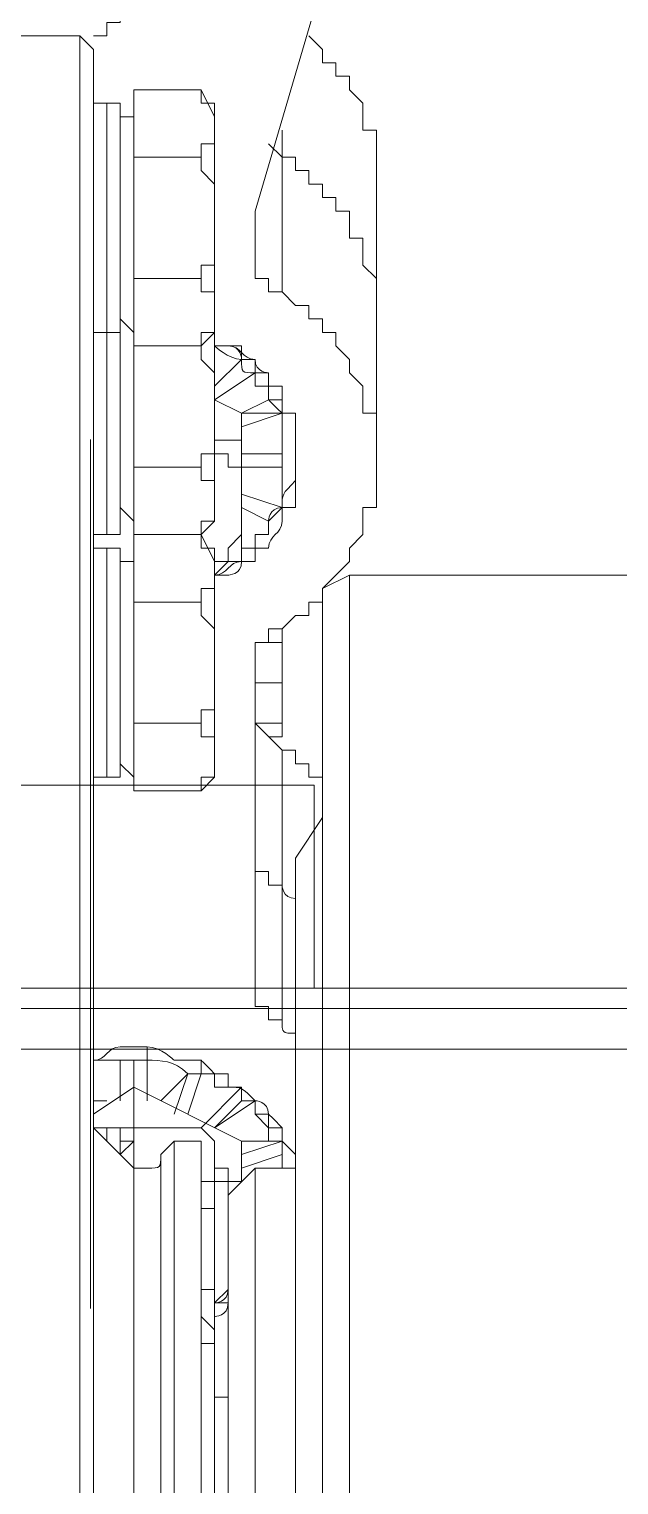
# Model space of a CAD drawing. Header units: millimetres. Extents: x 25083 to 52777, y 24772 to 45779.
# Drawn here: x 49300.73 to 49316.98, y 36755.61 to 36795.72 of the extents above; entities that cross this region are included whole.
import ezdxf

# ---------------------------------------------------------------- set-up
doc = ezdxf.new("R2010")
doc.units = ezdxf.units.MM
doc.layers.add('小车', color=7, linetype='Continuous')

# ---------------------------------------------------------------- blocks, each defined once
blk = doc.blocks.new('zw$D2F4')
at = {"color": 7, "lineweight": 5}
for points in [[(412.58, 915.029), (412.951, 915.029), (412.951, 915.4), (413.323, 915.4), (413.323, 916.143), (413.323, 916.514)], [(418.893, 916.514), (417.036, 910.201)], [(412.208, 915.029), (410.352, 915.029)], [(412.208, 915.029), (412.58, 914.657)], [(412.208, 817.733), (412.208, 915.029)], [(420.378, 910.944), (420.378, 912.429), (420.007, 912.429), (420.007, 913.172), (419.636, 913.543), (419.636, 913.914), (419.264, 913.914), (419.264, 914.286), (418.893, 914.286), (418.893, 914.657), (418.522, 915.029)], [(412.58, 818.104), (412.58, 914.657)], [(413.694, 901.288), (413.694, 913.543)], [(415.551, 913.543), (413.694, 913.543)], [(415.922, 912.8), (415.551, 913.543)], [(415.551, 913.543), (415.551, 913.172), (415.922, 913.172), (415.922, 912.8)], [(412.951, 913.172), (412.58, 913.172)], [(412.58, 912.8), (412.58, 913.172)], [(413.323, 913.172), (412.951, 913.172)], [(412.951, 912.8), (412.951, 913.172)], [(412.951, 912.8), (412.951, 913.172)], [(413.323, 901.288), (413.323, 913.172)], [(413.323, 912.8), (413.323, 913.172)], [(412.951, 912.429), (412.951, 912.8)], [(412.951, 912.429), (412.951, 912.8)], [(413.323, 912.8), (413.694, 912.8)], [(415.922, 901.66), (415.922, 912.8)], [(415.922, 912.8), (415.922, 912.429)], [(412.951, 912.058), (412.951, 912.429)], [(412.951, 912.058), (412.951, 912.429)], [(412.951, 912.058), (412.951, 911.686)], [(415.922, 912.429), (415.922, 912.058), (415.551, 912.058), (415.551, 911.686)], [(417.779, 907.973), (417.779, 912.429)], [(412.951, 911.315), (412.951, 911.686)], [(415.551, 911.686), (413.694, 911.686)], [(415.551, 911.686), (415.551, 911.315), (415.922, 910.944), (415.922, 909.83)], [(417.779, 911.686), (418.15, 911.686), (418.15, 911.315), (418.522, 911.315), (418.522, 910.944), (418.893, 910.944), (418.893, 910.572)], [(420.378, 907.23), (420.378, 908.344), (420.007, 908.715), (420.007, 909.458), (419.636, 909.458), (419.636, 910.201), (419.264, 910.201), (419.264, 910.572), (418.893, 910.572), (418.893, 910.944), (418.522, 910.944), (418.522, 911.315), (418.15, 911.315), (418.15, 911.686), (417.779, 911.686)], [(412.951, 910.944), (412.951, 910.572)], [(420.378, 903.516), (420.378, 910.944)], [(418.893, 910.572), (419.264, 910.572), (419.264, 910.201), (419.636, 910.201), (419.636, 909.458), (420.007, 909.458)], [(412.58, 909.83), (412.58, 910.201)], [(412.951, 909.458), (412.951, 910.201)], [(412.951, 909.458), (412.951, 910.201)], [(413.323, 909.83), (413.323, 910.201)], [(417.036, 909.087), (417.036, 910.201)], [(415.922, 909.83), (415.922, 908.715), (415.551, 908.715), (415.551, 908.344)], [(420.007, 909.458), (420.007, 908.715), (420.378, 908.344), (420.378, 907.973)], [(412.58, 908.715), (412.58, 909.087)], [(413.323, 908.715), (413.323, 909.087)], [(417.036, 909.087), (417.036, 908.344), (417.408, 908.344), (417.408, 907.973), (417.779, 907.973)], [(412.951, 908.344), (412.951, 908.715)], [(415.551, 908.344), (413.694, 908.344)], [(415.551, 908.344), (415.551, 907.973), (415.922, 907.973), (415.922, 907.23)], [(412.951, 907.601), (412.951, 907.973)], [(412.951, 907.601), (412.951, 907.973)], [(417.779, 907.973), (418.15, 907.601), (418.522, 907.601), (418.522, 907.23), (418.893, 907.23), (418.893, 906.859), (419.264, 906.859), (419.264, 906.487), (419.636, 906.116), (419.636, 905.745), (420.007, 905.373), (420.007, 905.002), (420.007, 904.631), (420.378, 904.631), (420.378, 903.516)], [(412.58, 906.859), (412.58, 907.23)], [(412.951, 907.23), (412.951, 907.601)], [(412.951, 906.859), (412.951, 907.23)], [(412.951, 906.859), (412.951, 907.23)], [(413.323, 907.23), (413.694, 906.859)], [(413.323, 906.859), (413.323, 907.23)], [(415.922, 907.23), (415.922, 906.859), (415.551, 906.859), (415.551, 906.487)], [(412.951, 906.859), (412.58, 906.859)], [(412.951, 906.859), (412.951, 906.487)], [(413.323, 906.859), (412.951, 906.859)], [(415.922, 906.859), (415.551, 906.487)], [(415.922, 906.859), (415.551, 906.487)], [(415.551, 906.487), (413.694, 906.487)], [(415.551, 906.487), (413.694, 906.487)], [(415.551, 906.487), (415.551, 906.116), (415.922, 905.745), (415.922, 904.631)], [(416.293, 906.487), (416.665, 906.487), (416.665, 906.116), (417.036, 906.116)], [(416.665, 906.116), (415.922, 905.373)], [(416.665, 906.116), (415.922, 905.373)], [(417.036, 906.116), (417.036, 905.745)], [(417.036, 906.116), (417.036, 905.745)], [(417.036, 905.745), (417.036, 906.116)], [(412.951, 905.745), (412.951, 905.373)], [(415.922, 905.002), (417.036, 905.745)], [(417.036, 905.745), (417.408, 905.745), (417.408, 905.373)], [(417.036, 905.745), (417.036, 905.373), (417.408, 905.373), (417.408, 905.002)], [(417.036, 905.745), (417.408, 905.745), (417.408, 905.373)], [(417.408, 905.373), (417.408, 905.002), (417.779, 905.002), (417.779, 904.631)], [(417.408, 905.373), (417.408, 905.002), (417.779, 905.002), (417.779, 904.631)], [(412.58, 904.631), (412.58, 905.002)], [(412.951, 904.259), (412.951, 905.002)], [(412.951, 904.259), (412.951, 905.002)], [(413.323, 904.631), (413.323, 905.002)], [(415.922, 905.002), (416.665, 904.631)], [(417.408, 905.002), (416.665, 904.631)], [(417.779, 903.888), (417.779, 905.002)], [(415.922, 904.631), (415.922, 903.516), (415.551, 903.516), (415.551, 903.145)], [(416.665, 900.917), (416.665, 904.631)], [(416.665, 904.259), (417.779, 904.631)], [(417.779, 904.631), (416.665, 904.631)], [(418.15, 903.516), (418.15, 904.631)], [(415.922, 903.888), (415.922, 903.516), (416.293, 903.516), (416.293, 903.145), (416.665, 903.145), (416.665, 902.402), (416.665, 902.031)], [(415.922, 903.888), (416.665, 903.888)], [(412.951, 903.145), (412.951, 903.516)], [(417.779, 903.516), (416.665, 903.516)], [(416.665, 903.516), (417.779, 903.516)], [(417.779, 901.66), (417.779, 902.031), (418.15, 902.031), (418.15, 903.516)], [(420.378, 903.516), (420.378, 902.031), (420.007, 902.031), (420.007, 901.288), (419.636, 900.917), (419.636, 900.546)], [(415.551, 903.145), (413.694, 903.145)], [(415.551, 903.145), (415.551, 902.774), (415.922, 902.774), (415.922, 902.031)], [(416.665, 903.145), (417.779, 903.145)], [(417.779, 903.145), (417.779, 902.031)], [(412.951, 902.031), (412.951, 902.774)], [(412.951, 902.031), (412.951, 902.774)], [(412.951, 902.031), (412.951, 902.402)], [(412.951, 901.66), (412.951, 902.031)], [(412.951, 901.66), (412.951, 902.031)], [(413.323, 902.031), (413.694, 901.66)], [(415.922, 902.031), (415.922, 901.66), (415.551, 901.66), (415.551, 901.288)], [(416.665, 902.031), (416.665, 901.288), (416.293, 900.917), (416.293, 900.546), (415.922, 900.546), (415.922, 900.174)], [(417.779, 902.031), (416.665, 902.402)], [(417.779, 902.031), (416.665, 902.402)], [(416.665, 902.031), (417.408, 901.66)], [(412.951, 901.288), (412.951, 901.66)], [(412.951, 901.288), (412.951, 901.66)], [(412.951, 901.288), (412.951, 901.66)], [(415.922, 901.66), (415.551, 901.288)], [(417.408, 901.66), (417.408, 901.288), (417.036, 901.288), (417.036, 900.917)], [(412.951, 901.288), (412.58, 901.288)], [(413.323, 901.288), (412.951, 901.288)], [(413.694, 894.232), (413.694, 901.288)], [(415.551, 901.288), (413.694, 901.288)], [(415.551, 901.288), (413.694, 901.288)], [(415.922, 900.546), (415.551, 901.288)], [(415.551, 901.288), (415.551, 900.917), (415.922, 900.917), (415.922, 900.546)], [(412.951, 900.917), (412.58, 900.917)], [(412.58, 900.546), (412.58, 900.917)], [(413.323, 900.917), (412.951, 900.917)], [(412.951, 900.546), (412.951, 900.917)], [(412.951, 900.546), (412.951, 900.917)], [(413.323, 894.604), (413.323, 900.917)], [(413.323, 900.546), (413.323, 900.917)], [(415.922, 900.174), (416.293, 900.546), (416.665, 900.546), (416.665, 900.917)], [(417.036, 900.917), (416.665, 900.917)], [(412.951, 900.174), (412.951, 900.546)], [(412.951, 900.174), (412.951, 900.546)], [(413.323, 900.546), (413.694, 900.546)], [(415.922, 894.604), (415.922, 900.546)], [(415.922, 900.546), (415.922, 900.174)], [(412.951, 899.803), (412.951, 900.174)], [(412.951, 899.803), (412.951, 900.174)], [(415.922, 900.174), (415.922, 899.803), (415.551, 899.803), (415.551, 899.431)], [(418.893, 899.803), (419.636, 900.174)], [(419.636, 900.174), (419.636, 832.587)], [(419.636, 900.174), (434.861, 900.174)], [(412.951, 899.803), (412.951, 899.431)], [(418.893, 899.803), (418.893, 899.431), (418.522, 899.431), (418.522, 899.06), (418.15, 899.06), (417.779, 898.689)], [(418.893, 899.803), (418.893, 833.33)], [(415.551, 899.431), (413.694, 899.431)], [(415.551, 899.431), (415.551, 899.06), (415.922, 898.689), (415.922, 897.575)], [(412.951, 898.689), (412.951, 898.317)], [(417.779, 898.689), (417.408, 898.689), (417.408, 898.317), (417.036, 898.317), (417.036, 897.575)], [(417.779, 895.718), (417.779, 898.689)], [(417.408, 898.317), (417.779, 898.317)], [(412.58, 897.575), (412.58, 897.946)], [(412.951, 897.203), (412.951, 897.946)], [(412.951, 897.203), (412.951, 897.946)], [(413.323, 897.575), (413.323, 897.946)], [(415.922, 897.575), (415.922, 896.461), (415.551, 896.461), (415.551, 896.089)], [(417.036, 889.033), (417.036, 897.575)], [(417.036, 897.203), (417.779, 897.203)], [(412.58, 896.461), (412.58, 896.832)], [(413.323, 896.461), (413.323, 896.832)], [(412.951, 896.089), (412.951, 896.461)], [(417.779, 895.347), (417.036, 896.089), (417.036, 896.461)], [(415.551, 896.089), (413.694, 896.089)], [(415.551, 896.089), (415.551, 895.718), (415.922, 895.718), (415.922, 894.975)], [(417.036, 896.089), (417.779, 896.089)], [(412.951, 895.347), (412.951, 895.718)], [(412.951, 895.347), (412.951, 895.718)], [(417.408, 895.718), (417.779, 895.718)], [(412.951, 894.975), (412.951, 895.347)], [(417.779, 887.919), (417.779, 895.347)], [(418.893, 894.232), (418.893, 894.604), (418.522, 894.604), (418.522, 894.975), (418.15, 894.975), (418.15, 895.347), (417.779, 895.347)], [(412.951, 894.604), (412.951, 894.975)], [(413.323, 894.975), (413.694, 894.604)], [(415.922, 894.975), (415.922, 894.604), (415.551, 894.604), (415.551, 894.232)], [(412.951, 894.604), (412.58, 894.604)], [(413.323, 894.604), (412.951, 894.604)], [(415.922, 894.604), (415.551, 894.232)], [(415.551, 894.232), (413.694, 894.232)], [(418.15, 892.376), (418.893, 893.49)], [(417.779, 891.633), (417.408, 891.633), (417.408, 892.004), (417.036, 892.004), (417.036, 892.747)], [(417.036, 892.376), (417.036, 892.004), (417.408, 892.004)], [(417.408, 892.004), (417.408, 891.633), (417.779, 891.633)], [(418.15, 892.376), (418.15, 840.385)], [(417.036, 889.033), (417.036, 888.291), (417.408, 888.291), (417.408, 887.919), (417.779, 887.919)], [(413.323, 885.691), (413.323, 886.805)], [(413.694, 884.948), (413.694, 886.805)], [(414.065, 885.691), (414.065, 886.805)], [(415.551, 886.805), (415.551, 886.434)], [(415.179, 886.434), (414.437, 885.691)], [(415.179, 886.434), (414.808, 885.32)], [(415.179, 885.32), (415.551, 886.434)], [(415.551, 886.434), (415.922, 886.434), (415.922, 886.063), (416.665, 886.063)], [(413.694, 886.063), (412.58, 885.32)], [(413.694, 886.063), (416.665, 884.577)], [(416.665, 886.063), (415.551, 884.948)], [(416.293, 886.063), (416.665, 886.063), (416.665, 885.691), (417.036, 885.691)], [(412.951, 885.691), (412.58, 885.691)], [(415.922, 884.948), (417.036, 885.691)], [(416.665, 885.691), (415.922, 884.948)], [(417.036, 885.691), (417.036, 885.32), (417.408, 885.32)], [(417.036, 885.691), (417.036, 885.32), (417.408, 884.948), (417.408, 884.577)], [(417.036, 885.691), (417.036, 885.32), (417.408, 885.32)], [(417.408, 885.32), (417.408, 884.948)], [(413.694, 883.834), (412.58, 884.948)], [(412.951, 884.948), (412.58, 884.948)], [(413.323, 884.948), (412.951, 884.948)], [(412.951, 884.577), (412.951, 884.948)], [(413.323, 884.206), (413.323, 884.948)], [(413.694, 884.948), (413.694, 883.834)], [(415.551, 884.948), (413.694, 884.948)], [(415.922, 884.577), (415.551, 884.948)], [(415.551, 884.948), (415.922, 884.577)], [(417.408, 884.948), (417.779, 884.948), (417.779, 884.577)], [(417.408, 884.948), (417.779, 884.948), (417.779, 884.577)], [(417.779, 883.834), (417.779, 884.948)], [(413.323, 884.206), (413.694, 884.577)], [(414.437, 884.206), (414.808, 884.577)], [(414.808, 884.577), (414.808, 870.094)], [(414.808, 884.577), (415.551, 884.577)], [(415.551, 870.094), (415.551, 884.577)], [(415.922, 879.007), (415.922, 884.577)], [(415.922, 884.577), (415.922, 884.206)], [(416.665, 883.463), (416.665, 884.577)], [(417.779, 884.577), (416.665, 884.206)], [(417.408, 884.577), (416.665, 884.577)], [(414.437, 884.206), (414.437, 870.094)], [(415.922, 884.206), (415.922, 883.463), (415.551, 883.463)], [(416.665, 883.834), (417.779, 884.206)], [(413.694, 870.094), (413.694, 883.834)], [(415.922, 883.834), (415.922, 883.463), (416.293, 883.463), (416.293, 883.092)], [(415.922, 883.834), (416.293, 883.834), (416.293, 883.463), (416.665, 883.463)], [(416.293, 883.092), (417.036, 883.834)], [(417.036, 843.356), (417.036, 883.834)], [(417.036, 883.834), (418.15, 883.834)], [(415.551, 883.463), (415.551, 882.72), (415.922, 882.72), (415.922, 881.606)], [(416.293, 883.092), (416.293, 849.669)], [(415.922, 881.606), (415.922, 880.492), (415.551, 880.492), (415.551, 879.749)], [(416.293, 880.864), (416.293, 880.492), (415.922, 880.121)], [(415.551, 879.749), (415.922, 879.378), (415.922, 879.007)], [(415.922, 879.007), (415.551, 879.007)], [(415.922, 854.126), (415.922, 879.007)], [(415.922, 877.521), (416.293, 877.521)]]:
    blk.add_lwpolyline(points, dxfattribs=at)
for points in [[(412.58, 915.029), (412.58, 915.029), (412.58, 915.029), (412.58, 915.029)], [(412.951, 913.172), (412.951, 913.172), (412.951, 913.172), (412.951, 913.172)], [(412.951, 913.172), (412.951, 913.172), (412.951, 913.172), (412.951, 913.172)], [(412.951, 913.172), (412.951, 913.172), (412.951, 913.172), (412.951, 913.172)], [(412.951, 913.172), (412.951, 913.172), (412.951, 913.172), (412.951, 913.172)], [(412.951, 913.172), (412.951, 913.172), (412.951, 913.172), (412.951, 913.172)], [(412.951, 913.172), (412.951, 913.172), (412.951, 913.172), (412.951, 913.172)], [(412.951, 913.172), (412.951, 913.172), (412.951, 913.172), (412.951, 913.172)], [(412.951, 913.172), (412.951, 913.172), (412.951, 913.172), (412.951, 913.172)], [(412.951, 913.172), (412.951, 913.172), (412.951, 913.172), (412.951, 913.172)], [(412.951, 913.172), (412.951, 913.172), (412.951, 913.172), (412.951, 913.172)], [(412.951, 912.8), (412.951, 912.8), (412.951, 912.8), (412.951, 912.8)], [(412.951, 912.8), (412.951, 912.8), (412.951, 912.8), (412.951, 912.8)], [(412.951, 912.8), (412.951, 912.8), (412.951, 912.8), (412.951, 912.8)], [(412.951, 912.8), (412.951, 912.8), (412.951, 912.8), (412.951, 912.8)], [(412.58, 912.429), (412.58, 912.058), (412.58, 912.058), (412.58, 912.058)], [(412.58, 912.429), (412.58, 912.429), (412.58, 912.429), (412.58, 912.429)], [(412.951, 912.429), (412.951, 912.429), (412.951, 912.429), (412.951, 912.429)], [(412.951, 912.429), (412.951, 912.429), (412.951, 912.429), (412.951, 912.429)], [(412.951, 912.058), (412.951, 912.058), (412.951, 912.058), (412.951, 912.058)], [(412.951, 911.315), (412.951, 911.686), (412.951, 911.686), (412.951, 912.058)], [(412.951, 911.686), (412.951, 911.686), (412.951, 911.686), (412.951, 912.058)], [(412.951, 912.058), (412.951, 912.058), (412.951, 912.058), (412.951, 912.058)], [(413.323, 912.058), (413.323, 912.058), (413.323, 912.058), (413.323, 912.429)], [(413.323, 912.429), (413.323, 912.429), (413.323, 912.429), (413.323, 912.429)], [(417.408, 912.058), (417.408, 912.058), (417.779, 911.686), (417.779, 911.686)], [(412.58, 911.315), (412.58, 910.944), (412.58, 910.944), (412.58, 910.944)], [(412.58, 911.315), (412.58, 911.315), (412.58, 911.315), (412.58, 911.315)], [(412.951, 910.944), (412.951, 911.315), (412.951, 911.315), (412.951, 911.315)], [(412.951, 911.315), (412.951, 911.315), (412.951, 911.315), (412.951, 911.315)], [(412.951, 910.944), (412.951, 910.944), (412.951, 911.315), (412.951, 911.315)], [(413.323, 911.315), (413.323, 911.315), (413.323, 911.315), (413.323, 911.315)], [(413.323, 910.944), (413.323, 910.944), (413.323, 910.944), (413.323, 911.315)], [(412.951, 910.572), (412.951, 910.944), (412.951, 910.944), (412.951, 910.944)], [(412.951, 910.944), (412.951, 910.944), (412.951, 910.944), (412.951, 910.944)], [(412.951, 910.944), (412.951, 910.944), (412.951, 910.944), (412.951, 910.944)], [(412.951, 910.201), (412.951, 910.572), (412.951, 910.572), (412.951, 910.944)], [(412.951, 910.201), (412.951, 910.572), (412.951, 910.572), (412.951, 910.572)], [(412.951, 909.458), (412.951, 909.458), (412.951, 909.458), (412.951, 909.087)], [(412.951, 909.458), (412.951, 909.458), (412.951, 909.087), (412.951, 909.087)], [(412.58, 909.087), (412.58, 908.715), (412.58, 908.715), (412.58, 908.715)], [(412.951, 909.087), (412.951, 909.087), (412.951, 909.087), (412.951, 909.087)], [(412.951, 909.087), (412.951, 909.087), (412.951, 908.715), (412.951, 908.715)], [(412.951, 909.087), (412.951, 908.715), (412.951, 908.715), (412.951, 908.344)], [(412.951, 909.087), (412.951, 909.087), (412.951, 909.087), (412.951, 909.087)], [(413.323, 908.715), (413.323, 908.715), (413.323, 908.715), (413.323, 909.087)], [(412.58, 908.344), (412.58, 908.715), (412.58, 908.715), (412.58, 908.715)], [(412.951, 908.715), (412.951, 908.715), (412.951, 908.715), (412.951, 908.344)], [(413.323, 908.715), (413.323, 908.715), (413.323, 908.715), (413.323, 908.344)], [(412.951, 908.344), (412.951, 908.344), (412.951, 907.973), (412.951, 907.973)], [(412.951, 908.344), (412.951, 908.344), (412.951, 907.973), (412.951, 907.973)], [(412.951, 908.344), (412.951, 908.344), (412.951, 908.344), (412.951, 908.344)], [(412.58, 907.973), (412.58, 907.601), (412.58, 907.601), (412.58, 907.601)], [(412.951, 907.973), (412.951, 907.973), (412.951, 907.973), (412.951, 907.973)], [(412.951, 907.973), (412.951, 907.973), (412.951, 907.973), (412.951, 907.973)], [(413.323, 907.601), (413.323, 907.601), (413.323, 907.601), (413.323, 907.973)], [(420.378, 907.23), (420.378, 907.601), (420.378, 907.601), (420.378, 907.973)], [(412.58, 907.601), (412.58, 907.601), (412.58, 907.601), (412.58, 907.601)], [(412.951, 907.601), (412.951, 907.601), (412.951, 907.601), (412.951, 907.601)], [(412.951, 907.601), (412.951, 907.601), (412.951, 907.601), (412.951, 907.23)], [(412.951, 907.23), (412.951, 907.23), (412.951, 907.23), (412.951, 907.23)], [(412.951, 907.23), (412.951, 907.23), (412.951, 907.23), (412.951, 907.23)], [(412.951, 907.23), (412.951, 907.23), (412.951, 907.23), (412.951, 907.23)], [(412.951, 907.23), (412.951, 907.23), (412.951, 907.23), (412.951, 907.23)], [(413.323, 907.601), (413.323, 907.601), (413.323, 907.601), (413.323, 907.601)], [(413.323, 907.601), (413.323, 907.601), (413.323, 907.601), (413.323, 907.601)], [(412.951, 906.116), (412.951, 906.487), (412.951, 906.487), (412.951, 906.859)], [(412.951, 906.116), (412.951, 906.487), (412.951, 906.487), (412.951, 906.859)], [(412.951, 906.859), (412.951, 906.859), (412.951, 906.859), (412.951, 906.859)], [(412.951, 906.859), (412.951, 906.859), (412.951, 906.859), (412.951, 906.859)], [(412.951, 906.859), (412.951, 906.859), (412.951, 906.859), (412.951, 906.859)], [(412.951, 906.859), (412.951, 906.859), (412.951, 906.859), (412.951, 906.859)], [(412.951, 906.859), (412.951, 906.859), (412.951, 906.859), (412.951, 906.859)], [(412.951, 906.859), (412.951, 906.859), (412.951, 906.859), (412.951, 906.859)], [(412.951, 906.859), (412.951, 906.859), (412.951, 906.859), (412.951, 906.859)], [(412.951, 906.859), (412.951, 906.859), (412.951, 906.859), (412.951, 906.859)], [(415.922, 906.487), (415.922, 906.859), (415.922, 906.859), (415.922, 906.859)], [(415.922, 906.487), (415.922, 906.487), (415.922, 906.859), (415.922, 906.859)], [(415.551, 906.487), (415.551, 906.487), (415.551, 906.487), (415.551, 906.487)], [(416.293, 906.487), (416.293, 906.487), (416.293, 906.487), (415.922, 906.487)], [(416.665, 906.116), (416.293, 906.116), (415.922, 906.487), (415.922, 906.487)], [(416.665, 906.116), (416.665, 906.116), (416.665, 906.487), (416.293, 906.487)], [(416.293, 906.487), (416.293, 906.487), (416.293, 906.487), (416.293, 906.487)], [(417.036, 906.116), (416.665, 906.116), (416.665, 906.487), (416.293, 906.487)], [(416.293, 906.487), (416.293, 906.487), (416.293, 906.487), (416.293, 906.487)], [(416.293, 906.487), (416.293, 906.487), (416.293, 906.487), (416.293, 906.487)], [(416.293, 906.487), (416.293, 906.487), (416.293, 906.487), (416.293, 906.487)], [(412.58, 906.116), (412.58, 905.745), (412.58, 905.745), (412.58, 905.745)], [(412.58, 906.116), (412.58, 906.116), (412.58, 906.116), (412.58, 906.116)], [(412.951, 905.745), (412.951, 906.116), (412.951, 906.116), (412.951, 906.116)], [(412.951, 906.116), (412.951, 906.116), (412.951, 906.116), (412.951, 906.116)], [(412.951, 905.745), (412.951, 905.745), (412.951, 906.116), (412.951, 906.116)], [(413.323, 906.116), (413.323, 906.116), (413.323, 906.116), (413.323, 906.116)], [(413.323, 905.745), (413.323, 905.745), (413.323, 905.745), (413.323, 906.116)], [(416.665, 906.116), (416.665, 906.116), (416.665, 906.116), (416.665, 906.116)], [(417.036, 905.745), (416.665, 905.745), (416.665, 905.745), (416.665, 906.116)], [(417.036, 906.116), (417.036, 906.116), (417.036, 906.116), (417.036, 906.116)], [(417.036, 905.745), (417.036, 905.745), (417.036, 905.745), (417.036, 906.116)], [(417.036, 906.116), (417.036, 906.116), (417.036, 906.116), (417.036, 906.116)], [(417.408, 905.745), (417.408, 905.745), (417.036, 905.745), (417.036, 906.116)], [(417.036, 906.116), (417.036, 906.116), (417.036, 906.116), (417.036, 906.116)], [(417.036, 905.745), (417.036, 906.116), (417.036, 906.116), (417.036, 906.116)], [(412.951, 905.373), (412.951, 905.373), (412.951, 905.745), (412.951, 905.745)], [(412.951, 905.745), (412.951, 905.745), (412.951, 905.745), (412.951, 905.745)], [(412.951, 905.745), (412.951, 905.745), (412.951, 905.745), (412.951, 905.745)], [(412.951, 905.002), (412.951, 905.373), (412.951, 905.373), (412.951, 905.745)], [(417.036, 905.745), (417.036, 905.745), (417.036, 905.745), (417.036, 905.745)], [(417.036, 905.745), (417.036, 905.745), (417.036, 905.745), (417.036, 905.745)], [(417.036, 905.745), (417.036, 905.745), (417.036, 905.745), (417.036, 905.745)], [(417.408, 905.373), (417.408, 905.373), (417.408, 905.745), (417.408, 905.745)], [(412.951, 905.002), (412.951, 905.002), (412.951, 905.373), (412.951, 905.373)], [(417.408, 905.373), (417.408, 905.373), (417.408, 905.373), (417.408, 905.373)], [(417.408, 905.373), (417.408, 905.373), (417.408, 905.373), (417.408, 905.373)], [(417.779, 905.373), (417.779, 905.373), (417.779, 905.373), (417.408, 905.373)], [(417.408, 905.373), (417.408, 905.373), (417.408, 905.373), (417.408, 905.373)], [(417.408, 905.373), (417.408, 905.373), (417.408, 905.373), (417.408, 905.373)], [(417.408, 905.373), (417.408, 905.373), (417.408, 905.373), (417.408, 905.373)], [(417.408, 905.373), (417.408, 905.373), (417.408, 905.373), (417.408, 905.373)], [(417.408, 905.373), (417.408, 905.373), (417.408, 905.373), (417.408, 905.373)], [(417.408, 905.373), (417.408, 905.373), (417.408, 905.373), (417.408, 905.373)], [(417.408, 905.373), (417.408, 905.373), (417.408, 905.373), (417.408, 905.373)], [(417.408, 905.373), (417.408, 905.373), (417.408, 905.373), (417.408, 905.373)], [(417.408, 905.373), (417.408, 905.373), (417.408, 905.373), (417.408, 905.373)], [(417.779, 905.002), (417.779, 905.002), (417.779, 905.002), (417.779, 905.373)], [(417.779, 904.631), (417.408, 905.002), (417.408, 905.002), (417.408, 905.002)], [(417.779, 905.002), (417.779, 905.002), (417.779, 905.002), (417.779, 905.002)], [(417.779, 904.631), (417.779, 905.002), (417.779, 905.002), (417.779, 905.002)], [(417.779, 905.002), (417.779, 905.002), (417.779, 905.002), (417.779, 905.002)], [(417.779, 904.631), (417.779, 904.631), (417.779, 904.631), (417.779, 904.631)], [(418.15, 904.631), (418.15, 904.631), (417.779, 904.631), (417.779, 904.631)], [(417.779, 903.888), (417.779, 904.259), (417.779, 904.259), (417.779, 904.631)], [(417.779, 904.631), (417.779, 904.631), (417.779, 904.631), (417.779, 904.631)], [(417.779, 904.631), (417.779, 904.631), (417.779, 904.631), (417.779, 904.631)], [(417.779, 904.631), (417.779, 904.631), (417.779, 904.631), (417.779, 904.631)], [(417.779, 904.631), (417.779, 904.631), (417.779, 904.631), (417.779, 904.631)], [(417.779, 904.631), (417.779, 904.631), (417.779, 904.631), (417.779, 904.631)], [(417.779, 904.631), (417.779, 904.631), (417.779, 904.631), (417.779, 904.631)], [(417.779, 904.631), (417.779, 904.631), (417.779, 904.631), (417.779, 904.631)], [(417.779, 904.631), (417.779, 904.631), (417.779, 904.631), (417.779, 904.631)], [(417.779, 904.631), (417.779, 904.631), (417.779, 904.631), (417.779, 904.631)], [(417.779, 904.631), (417.779, 904.631), (417.779, 904.631), (417.779, 904.631)], [(417.779, 904.631), (417.779, 904.631), (417.779, 904.631), (417.779, 904.631)], [(417.779, 903.888), (417.779, 904.259), (417.779, 904.259), (417.779, 904.631)], [(417.779, 903.888), (417.779, 904.259), (417.779, 904.259), (417.779, 904.631)], [(412.951, 904.259), (412.951, 904.259), (412.951, 904.259), (412.951, 903.888)], [(412.951, 904.259), (412.951, 904.259), (412.951, 903.888), (412.951, 903.888)], [(412.951, 903.888), (412.951, 903.516), (412.951, 903.516), (412.951, 903.516)], [(412.951, 903.888), (412.951, 903.516), (412.951, 903.516), (412.951, 903.145)], [(412.951, 903.888), (412.951, 903.888), (412.951, 903.888), (412.951, 903.888)], [(412.951, 903.888), (412.951, 903.888), (412.951, 903.888), (412.951, 903.888)], [(417.779, 903.516), (417.779, 903.516), (417.779, 903.888), (417.779, 903.888)], [(417.779, 903.888), (417.779, 903.888), (417.779, 903.888), (417.779, 903.888)], [(417.779, 903.888), (417.779, 903.888), (417.779, 903.888), (417.779, 903.888)], [(417.779, 903.516), (417.779, 903.516), (417.779, 903.888), (417.779, 903.888)], [(417.779, 903.888), (417.779, 903.888), (417.779, 903.888), (417.779, 903.888)], [(417.779, 903.888), (417.779, 903.888), (417.779, 903.888), (417.779, 903.888)], [(417.779, 903.888), (417.779, 903.888), (417.779, 903.888), (417.779, 903.888)], [(417.779, 903.888), (417.779, 903.888), (417.779, 903.888), (417.779, 903.888)], [(417.779, 903.888), (417.779, 903.888), (417.779, 903.888), (417.779, 903.888)], [(417.779, 903.888), (417.779, 903.888), (417.779, 903.888), (417.779, 903.888)], [(417.779, 903.888), (417.779, 903.888), (417.779, 903.888), (417.779, 903.888)], [(417.779, 903.516), (417.779, 903.888), (417.779, 903.888), (417.779, 903.888)], [(417.779, 903.888), (417.779, 903.888), (417.779, 903.888), (417.779, 903.888)], [(417.779, 903.888), (417.779, 903.888), (417.779, 903.888), (417.779, 903.888)], [(417.779, 903.888), (417.779, 903.888), (417.779, 903.888), (417.779, 903.888)], [(412.58, 903.516), (412.58, 903.516), (412.58, 903.516), (412.58, 903.516)], [(412.58, 903.145), (412.58, 903.145), (412.58, 903.516), (412.58, 903.516)], [(412.951, 903.516), (412.951, 903.516), (412.951, 903.516), (412.951, 903.145)], [(413.323, 903.516), (413.323, 903.516), (413.323, 903.145), (413.323, 903.145)], [(413.323, 903.516), (413.323, 903.516), (413.323, 903.516), (413.323, 903.516)], [(417.779, 903.516), (417.779, 903.516), (417.779, 903.516), (417.779, 903.516)], [(417.779, 903.145), (417.779, 903.145), (417.779, 903.145), (417.779, 903.516)], [(417.779, 903.516), (417.779, 903.516), (417.779, 903.516), (417.779, 903.516)], [(417.779, 903.516), (417.779, 903.516), (417.779, 903.516), (417.779, 903.516)], [(418.15, 902.774), (418.15, 902.774), (418.15, 903.145), (418.15, 903.516)], [(412.951, 903.145), (412.951, 903.145), (412.951, 902.774), (412.951, 902.774)], [(412.951, 903.145), (412.951, 903.145), (412.951, 902.774), (412.951, 902.774)], [(412.951, 903.145), (412.951, 903.145), (412.951, 903.145), (412.951, 903.145)], [(412.951, 902.774), (412.951, 902.774), (412.951, 902.774), (412.951, 902.774)], [(412.951, 902.774), (412.951, 902.774), (412.951, 902.774), (412.951, 902.774)], [(417.779, 902.031), (417.779, 902.402), (417.779, 902.402), (418.15, 902.774)], [(412.58, 902.402), (412.58, 902.402), (412.58, 902.402), (412.58, 902.402)], [(412.58, 902.402), (412.58, 902.402), (412.58, 902.402), (412.58, 902.402)], [(412.951, 902.031), (412.951, 902.031), (412.951, 901.66), (412.951, 901.66)], [(412.951, 902.031), (412.951, 902.031), (412.951, 902.031), (412.951, 902.031)], [(412.951, 902.031), (412.951, 902.031), (412.951, 902.031), (412.951, 902.031)], [(413.323, 902.402), (413.323, 902.402), (413.323, 902.402), (413.323, 902.402)], [(413.323, 902.402), (413.323, 902.402), (413.323, 902.402), (413.323, 902.402)], [(413.323, 902.402), (413.323, 902.402), (413.323, 902.402), (413.323, 902.402)], [(417.408, 901.66), (417.408, 901.66), (417.408, 902.031), (417.779, 902.031)], [(417.408, 901.66), (417.408, 901.66), (417.779, 902.031), (417.779, 902.031)], [(417.779, 902.031), (417.779, 902.031), (417.779, 902.031), (417.779, 902.031)], [(417.779, 902.031), (417.779, 902.031), (417.779, 902.031), (417.779, 902.031)], [(417.779, 902.031), (417.779, 902.031), (417.779, 902.031), (417.779, 902.031)], [(412.951, 901.66), (412.951, 901.66), (412.951, 901.66), (412.951, 901.66)], [(412.951, 901.66), (412.951, 901.66), (412.951, 901.66), (412.951, 901.66)], [(412.951, 901.66), (412.951, 901.66), (412.951, 901.66), (412.951, 901.66)], [(412.951, 901.66), (412.951, 901.66), (412.951, 901.66), (412.951, 901.66)], [(412.951, 901.66), (412.951, 901.66), (412.951, 901.66), (412.951, 901.66)], [(412.951, 901.66), (412.951, 901.66), (412.951, 901.66), (412.951, 901.66)], [(412.951, 901.66), (412.951, 901.66), (412.951, 901.66), (412.951, 901.66)], [(412.951, 901.66), (412.951, 901.66), (412.951, 901.66), (412.951, 901.66)], [(417.408, 900.917), (417.408, 901.288), (417.779, 901.288), (417.779, 901.66)], [(412.951, 901.288), (412.951, 901.288), (412.951, 901.288), (412.951, 901.288)], [(412.951, 901.288), (412.951, 901.288), (412.951, 901.288), (412.951, 901.288)], [(412.951, 901.288), (412.951, 901.288), (412.951, 901.288), (412.951, 901.288)], [(412.951, 900.917), (412.951, 900.917), (412.951, 900.917), (412.951, 900.917)], [(412.951, 900.917), (412.951, 900.917), (412.951, 900.917), (412.951, 900.917)], [(412.951, 900.917), (412.951, 900.917), (412.951, 900.917), (412.951, 900.917)], [(412.951, 900.917), (412.951, 900.917), (412.951, 900.917), (412.951, 900.917)], [(412.951, 900.917), (412.951, 900.917), (412.951, 900.917), (412.951, 900.917)], [(412.951, 900.917), (412.951, 900.917), (412.951, 900.917), (412.951, 900.917)], [(412.951, 900.917), (412.951, 900.917), (412.951, 900.917), (412.951, 900.917)], [(412.951, 900.917), (412.951, 900.917), (412.951, 900.917), (412.951, 900.917)], [(412.951, 900.917), (412.951, 900.917), (412.951, 900.917), (412.951, 900.917)], [(412.951, 900.917), (412.951, 900.917), (412.951, 900.917), (412.951, 900.917)], [(416.665, 900.917), (416.665, 900.917), (416.665, 900.917), (417.036, 900.917)], [(417.036, 900.917), (417.036, 900.917), (417.408, 900.917), (417.408, 900.917)], [(417.036, 900.546), (417.036, 900.546), (417.036, 900.546), (417.036, 900.917)], [(412.951, 900.546), (412.951, 900.546), (412.951, 900.546), (412.951, 900.546)], [(412.951, 900.546), (412.951, 900.546), (412.951, 900.546), (412.951, 900.546)], [(412.951, 900.546), (412.951, 900.546), (412.951, 900.546), (412.951, 900.546)], [(412.951, 900.546), (412.951, 900.546), (412.951, 900.546), (412.951, 900.546)], [(415.922, 900.174), (416.293, 900.174), (416.293, 900.546), (416.665, 900.546)], [(416.293, 900.174), (416.293, 900.174), (416.665, 900.174), (416.665, 900.546)], [(416.665, 900.546), (416.665, 900.546), (416.665, 900.546), (417.036, 900.546)], [(418.893, 899.803), (419.264, 900.174), (419.264, 900.174), (419.636, 900.546)], [(412.58, 899.803), (412.58, 900.174), (412.58, 900.174), (412.58, 900.174)], [(412.951, 900.174), (412.951, 900.174), (412.951, 900.174), (412.951, 900.174)], [(412.951, 900.174), (412.951, 900.174), (412.951, 900.174), (412.951, 900.174)], [(413.323, 900.174), (413.323, 900.174), (413.323, 900.174), (413.323, 899.803)], [(415.922, 900.174), (416.293, 900.174), (416.293, 900.174), (416.293, 900.174)], [(415.922, 899.803), (415.922, 899.803), (415.922, 899.803), (415.922, 900.174)], [(415.922, 900.174), (415.922, 900.174), (415.922, 900.174), (415.922, 900.174)], [(415.922, 900.174), (415.922, 900.174), (415.922, 900.174), (415.922, 900.174)], [(412.58, 899.803), (412.58, 899.803), (412.58, 899.803), (412.58, 899.803)], [(412.951, 899.06), (412.951, 899.431), (412.951, 899.431), (412.951, 899.803)], [(412.951, 899.06), (412.951, 899.431), (412.951, 899.431), (412.951, 899.803)], [(412.951, 899.803), (412.951, 899.803), (412.951, 899.803), (412.951, 899.803)], [(412.951, 899.803), (412.951, 899.803), (412.951, 899.803), (412.951, 899.803)], [(413.323, 899.803), (413.323, 899.803), (413.323, 899.803), (413.323, 899.803)], [(412.58, 899.06), (412.58, 898.689), (412.58, 898.689), (412.58, 898.689)], [(412.58, 899.06), (412.58, 899.06), (412.58, 899.06), (412.58, 899.06)], [(412.951, 898.689), (412.951, 899.06), (412.951, 899.06), (412.951, 899.06)], [(412.951, 899.06), (412.951, 899.06), (412.951, 899.06), (412.951, 899.06)], [(412.951, 898.689), (412.951, 898.689), (412.951, 899.06), (412.951, 899.06)], [(413.323, 899.06), (413.323, 899.06), (413.323, 899.06), (413.323, 899.06)], [(413.323, 898.689), (413.323, 898.689), (413.323, 898.689), (413.323, 899.06)], [(412.951, 898.317), (412.951, 898.317), (412.951, 898.689), (412.951, 898.689)], [(412.951, 897.946), (412.951, 898.317), (412.951, 898.317), (412.951, 898.689)], [(412.951, 898.689), (412.951, 898.689), (412.951, 898.689), (412.951, 898.689)], [(412.951, 898.689), (412.951, 898.689), (412.951, 898.689), (412.951, 898.689)], [(412.951, 897.946), (412.951, 898.317), (412.951, 898.317), (412.951, 898.317)], [(412.951, 897.203), (412.951, 897.203), (412.951, 897.203), (412.951, 896.832)], [(412.951, 897.203), (412.951, 897.203), (412.951, 896.832), (412.951, 896.832)], [(412.58, 896.832), (412.58, 896.461), (412.58, 896.461), (412.58, 896.461)], [(412.951, 896.832), (412.951, 896.832), (412.951, 896.832), (412.951, 896.832)], [(412.951, 896.832), (412.951, 896.832), (412.951, 896.461), (412.951, 896.461)], [(412.951, 896.832), (412.951, 896.461), (412.951, 896.461), (412.951, 896.089)], [(412.951, 896.832), (412.951, 896.832), (412.951, 896.832), (412.951, 896.832)], [(413.323, 896.461), (413.323, 896.461), (413.323, 896.461), (413.323, 896.832)], [(412.58, 896.089), (412.58, 896.461), (412.58, 896.461), (412.58, 896.461)], [(412.951, 896.461), (412.951, 896.461), (412.951, 896.461), (412.951, 896.089)], [(413.323, 896.461), (413.323, 896.461), (413.323, 896.461), (413.323, 896.089)], [(412.951, 896.089), (412.951, 896.089), (412.951, 895.718), (412.951, 895.718)], [(412.951, 896.089), (412.951, 896.089), (412.951, 895.718), (412.951, 895.718)], [(412.951, 896.089), (412.951, 896.089), (412.951, 896.089), (412.951, 896.089)], [(412.58, 895.718), (412.58, 895.347), (412.58, 895.347), (412.58, 895.347)], [(412.951, 895.718), (412.951, 895.718), (412.951, 895.718), (412.951, 895.718)], [(412.951, 895.718), (412.951, 895.718), (412.951, 895.718), (412.951, 895.718)], [(413.323, 895.347), (413.323, 895.347), (413.323, 895.347), (413.323, 895.718)], [(412.58, 895.347), (412.58, 895.347), (412.58, 895.347), (412.58, 895.347)], [(412.951, 895.347), (412.951, 895.347), (412.951, 895.347), (412.951, 895.347)], [(412.951, 895.347), (412.951, 895.347), (412.951, 894.975), (412.951, 894.975)], [(413.323, 895.347), (413.323, 895.347), (413.323, 895.347), (413.323, 895.347)], [(413.323, 895.347), (413.323, 895.347), (413.323, 895.347), (413.323, 895.347)], [(412.951, 894.975), (412.951, 894.975), (412.951, 894.975), (412.951, 894.975)], [(412.951, 894.975), (412.951, 894.975), (412.951, 894.975), (412.951, 894.975)], [(412.951, 894.975), (412.951, 894.975), (412.951, 894.975), (412.951, 894.975)], [(412.951, 894.975), (412.951, 894.975), (412.951, 894.975), (412.951, 894.604)], [(412.951, 894.604), (412.951, 894.604), (412.951, 894.604), (412.951, 894.604)], [(412.951, 894.604), (412.951, 894.604), (412.951, 894.604), (412.951, 894.604)], [(412.951, 894.604), (412.951, 894.604), (412.951, 894.604), (412.951, 894.604)], [(412.951, 894.604), (412.951, 894.604), (412.951, 894.604), (412.951, 894.604)], [(412.951, 894.604), (412.951, 894.604), (412.951, 894.604), (412.951, 894.604)], [(412.951, 894.604), (412.951, 894.604), (412.951, 894.604), (412.951, 894.604)], [(412.951, 894.604), (412.951, 894.604), (412.951, 894.604), (412.951, 894.604)], [(412.951, 894.604), (412.951, 894.604), (412.951, 894.604), (412.951, 894.604)], [(417.036, 892.376), (417.036, 892.376), (417.036, 892.376), (417.036, 892.376)], [(417.408, 892.004), (417.408, 892.004), (417.408, 892.004), (417.408, 892.004)], [(418.15, 891.262), (417.779, 891.262), (417.779, 891.633), (417.779, 891.633)], [(418.15, 891.262), (417.779, 891.262), (417.779, 891.633), (417.779, 891.633)], [(418.15, 887.548), (417.779, 887.548), (417.779, 887.548), (417.779, 887.919)], [(413.323, 887.177), (412.951, 887.177), (412.951, 886.805), (412.58, 886.805)], [(413.694, 887.177), (413.694, 887.177), (413.323, 887.177), (413.323, 887.177)], [(414.065, 887.177), (414.065, 887.177), (413.694, 887.177), (413.694, 887.177)], [(414.065, 887.177), (414.065, 887.177), (414.065, 887.177), (414.065, 887.177)], [(414.065, 887.177), (414.065, 887.177), (414.065, 887.177), (414.065, 887.177)], [(414.808, 886.805), (414.808, 886.805), (414.437, 887.177), (414.065, 887.177)], [(414.065, 887.177), (414.065, 886.805), (414.065, 886.805), (414.065, 886.805)], [(413.323, 886.805), (413.323, 886.805), (412.951, 886.805), (412.58, 886.805)], [(413.694, 886.805), (413.694, 886.805), (413.694, 886.805), (413.323, 886.805)], [(414.065, 886.805), (413.694, 886.805), (413.694, 886.805), (413.694, 886.805)], [(414.065, 886.805), (414.065, 886.805), (414.065, 886.805), (414.065, 886.805)], [(415.179, 886.434), (414.808, 886.805), (414.437, 886.805), (414.065, 886.805)], [(415.179, 886.805), (414.808, 886.805), (414.808, 886.805), (414.808, 886.805)], [(415.179, 886.805), (415.179, 886.805), (415.179, 886.805), (415.179, 886.805)], [(415.179, 886.805), (415.179, 886.805), (415.179, 886.805), (415.179, 886.805)], [(415.551, 886.805), (415.551, 886.805), (415.551, 886.805), (415.179, 886.805)], [(415.922, 886.434), (415.551, 886.805), (415.551, 886.805), (415.551, 886.805)], [(415.551, 886.434), (415.551, 886.434), (415.551, 886.434), (415.179, 886.434)], [(415.179, 886.434), (415.179, 886.434), (415.179, 886.434), (415.179, 886.434)], [(415.922, 886.434), (415.551, 886.434), (415.551, 886.434), (415.551, 886.434)], [(415.922, 886.434), (415.922, 886.434), (415.922, 886.434), (415.922, 886.434)], [(415.922, 886.434), (415.922, 886.434), (415.922, 886.434), (415.922, 886.434)], [(415.922, 886.434), (415.922, 886.434), (415.922, 886.434), (415.922, 886.434)], [(415.922, 886.434), (415.922, 886.434), (415.922, 886.434), (415.922, 886.434)], [(416.293, 886.434), (416.293, 886.434), (416.293, 886.434), (415.922, 886.434)], [(416.293, 886.063), (416.293, 886.063), (416.293, 886.434), (416.293, 886.434)], [(416.293, 886.063), (416.293, 886.063), (416.293, 886.063), (416.293, 886.063)], [(416.293, 886.063), (416.293, 886.063), (416.293, 886.063), (416.293, 886.063)], [(416.293, 886.063), (416.293, 886.063), (416.293, 886.063), (416.293, 886.063)], [(416.665, 886.063), (416.665, 886.063), (416.665, 886.063), (416.293, 886.063)], [(417.036, 885.691), (416.665, 886.063), (416.665, 886.063), (416.293, 886.063)], [(416.665, 885.691), (416.665, 885.691), (416.665, 885.691), (416.665, 886.063)], [(417.036, 885.691), (416.665, 885.691), (416.665, 885.691), (416.665, 885.691)], [(417.408, 885.32), (417.408, 885.691), (417.036, 885.691), (417.036, 885.691)], [(417.036, 885.691), (417.036, 885.691), (417.036, 885.691), (417.036, 885.691)], [(417.036, 885.691), (417.036, 885.691), (417.036, 885.691), (417.036, 885.691)], [(417.036, 885.691), (417.036, 885.691), (417.036, 885.691), (417.036, 885.691)], [(417.036, 885.691), (417.036, 885.691), (417.036, 885.691), (417.036, 885.691)], [(417.036, 885.691), (417.036, 885.691), (417.036, 885.691), (417.036, 885.691)], [(417.036, 885.691), (417.036, 885.691), (417.036, 885.691), (417.036, 885.691)], [(417.036, 885.691), (417.036, 885.691), (417.036, 885.691), (417.036, 885.691)], [(417.036, 885.691), (417.036, 885.691), (417.036, 885.691), (417.036, 885.691)], [(417.408, 885.32), (417.408, 885.32), (417.408, 885.32), (417.408, 885.32)], [(417.408, 885.32), (417.408, 885.32), (417.408, 885.32), (417.408, 885.32)], [(417.408, 885.32), (417.408, 885.32), (417.408, 885.32), (417.408, 885.32)], [(417.779, 884.948), (417.779, 884.948), (417.779, 884.948), (417.408, 885.32)], [(417.408, 884.948), (417.408, 885.32), (417.408, 885.32), (417.408, 885.32)], [(417.408, 885.32), (417.408, 885.32), (417.408, 885.32), (417.408, 885.32)], [(417.408, 884.948), (417.408, 884.948), (417.408, 885.32), (417.408, 885.32)], [(417.408, 885.32), (417.408, 885.32), (417.408, 885.32), (417.408, 885.32)], [(417.408, 884.948), (417.408, 884.948), (417.408, 884.948), (417.408, 885.32)], [(412.951, 884.577), (412.951, 884.577), (412.951, 884.948), (412.951, 884.948)], [(412.951, 884.948), (412.951, 884.948), (412.951, 884.948), (412.951, 884.948)], [(412.951, 884.948), (412.951, 884.948), (412.951, 884.948), (412.951, 884.948)], [(412.951, 884.948), (412.951, 884.948), (412.951, 884.948), (412.951, 884.948)], [(412.951, 884.948), (412.951, 884.948), (412.951, 884.948), (412.951, 884.948)], [(412.951, 884.948), (412.951, 884.948), (412.951, 884.948), (412.951, 884.948)], [(413.323, 884.948), (413.323, 884.948), (413.694, 884.948), (413.694, 884.948)], [(417.408, 884.948), (417.408, 884.948), (417.408, 884.948), (417.408, 884.948)], [(417.408, 884.948), (417.408, 884.948), (417.408, 884.948), (417.408, 884.948)], [(417.408, 884.948), (417.408, 884.948), (417.408, 884.948), (417.408, 884.948)], [(417.408, 884.948), (417.408, 884.948), (417.408, 884.948), (417.408, 884.948)], [(417.779, 884.948), (417.779, 884.948), (417.779, 884.948), (417.779, 884.948)], [(417.779, 884.948), (417.779, 884.948), (417.779, 884.948), (417.779, 884.948)], [(417.779, 884.577), (417.779, 884.577), (417.779, 884.577), (417.779, 884.948)], [(417.779, 884.948), (417.779, 884.948), (417.779, 884.948), (417.779, 884.948)], [(412.951, 884.577), (412.951, 884.577), (412.951, 884.577), (412.951, 884.577)], [(412.951, 884.577), (412.951, 884.577), (412.951, 884.577), (412.951, 884.577)], [(412.951, 884.577), (412.951, 884.577), (412.951, 884.577), (412.951, 884.577)], [(412.951, 884.577), (412.951, 884.577), (412.951, 884.577), (412.951, 884.577)], [(413.694, 884.577), (413.694, 884.577), (413.323, 884.577), (413.323, 884.577)], [(417.779, 884.577), (417.408, 884.577), (417.408, 884.577), (417.408, 884.577)], [(417.779, 884.577), (417.779, 884.577), (417.779, 884.577), (417.779, 884.577)], [(418.15, 884.206), (418.15, 884.206), (417.779, 884.577), (417.779, 884.577)], [(417.779, 884.206), (417.779, 884.577), (417.779, 884.577), (417.779, 884.577)], [(417.779, 884.577), (417.779, 884.577), (417.779, 884.577), (417.779, 884.577)], [(417.779, 884.577), (417.779, 884.577), (417.779, 884.577), (417.779, 884.577)], [(417.779, 884.577), (417.779, 884.577), (417.779, 884.577), (417.779, 884.577)], [(417.779, 884.577), (417.779, 884.577), (417.779, 884.577), (417.779, 884.577)], [(417.779, 884.577), (417.779, 884.577), (417.779, 884.577), (417.779, 884.577)], [(417.779, 884.577), (417.779, 884.577), (417.779, 884.577), (417.779, 884.577)], [(417.779, 884.206), (417.779, 884.206), (417.779, 884.577), (417.779, 884.577)], [(417.779, 884.577), (417.779, 884.577), (417.779, 884.577), (417.779, 884.577)], [(417.779, 884.577), (417.779, 884.577), (417.779, 884.577), (417.779, 884.577)], [(417.779, 884.577), (417.779, 884.577), (417.779, 884.577), (417.779, 884.577)], [(417.779, 883.834), (417.779, 884.206), (417.779, 884.206), (417.779, 884.577)], [(414.065, 883.834), (414.437, 883.834), (414.437, 883.834), (414.437, 884.206)], [(417.779, 883.834), (417.779, 883.834), (417.779, 884.206), (417.779, 884.206)], [(417.779, 883.834), (417.779, 884.206), (417.779, 884.206), (417.779, 884.206)], [(418.15, 884.206), (418.15, 884.206), (418.15, 884.206), (418.15, 884.206)], [(413.694, 883.834), (413.694, 883.834), (414.065, 883.834), (414.065, 883.834)], [(415.922, 880.121), (415.922, 880.121), (416.293, 880.121), (416.293, 880.492)], [(415.922, 879.749), (415.922, 879.749), (416.293, 879.749), (416.293, 880.121)], [(415.922, 880.121), (415.922, 880.121), (416.293, 880.121), (416.293, 880.121)], [(415.922, 879.007), (415.922, 879.007), (415.922, 879.007), (415.922, 879.007)]]:
    blk.add_open_spline(points, degree=3, dxfattribs=at)
blk = doc.blocks.new('A$C1A4175F5')
at = {"layer": '小车', "color": 7, "lineweight": 0}
for points in [[(991.798, 232.376), (991.798, 773.561)], [(992.358, 232.516), (992.358, 773.421)], [(990.679, 314.128), (990.679, 691.809)], [(997.958, 393.64), (992.358, 393.64)], [(997.958, 366.202), (997.958, 393.64)]]:
    blk.add_lwpolyline(points, dxfattribs=at)
at = {"layer": '小车', "color": 1, "lineweight": 0}
blk.add_lwpolyline([(1007.477, 387.48), (983.539, 387.48)], dxfattribs=at)

msp = doc.modelspace()

# ---------------------------------------------------------------- block references
msp.add_blockref('zw$D2F4', (48889.923, 35880.503))
at = {"layer": '小车', "ltscale": 10, "xscale": -1, "rotation": 270}
msp.add_blockref('A$C1A4175F5', (48914.945, 35776.933), dxfattribs=at)

doc.saveas('drawing.dxf')
